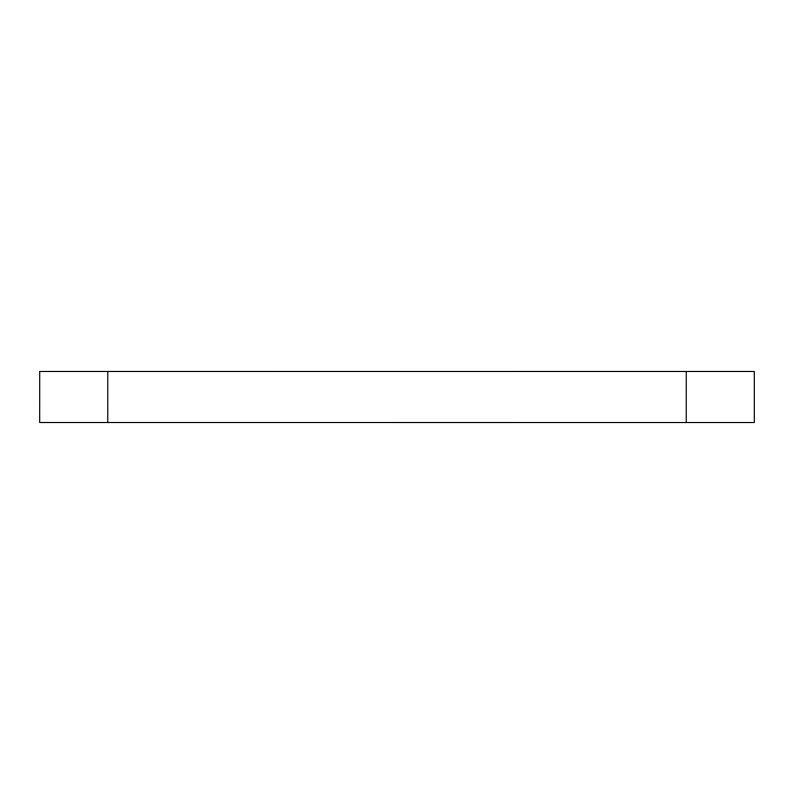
<?xml version="1.0" encoding="UTF-8"?>
<svg xmlns="http://www.w3.org/2000/svg" width="794" height="794" viewBox="0 0 794 794"><rect width="100%" height="100%" fill="white"/><g stroke="black" fill="none" stroke-linecap="round" stroke-linejoin="round"><path stroke-width="1.19" d="M107.776 422.517L107.785 371.473M686.244 422.527L686.254 371.493M39.72 371.473L39.7 422.517L754.3 422.527L754.3 371.483L39.72 371.473"/></g></svg>
